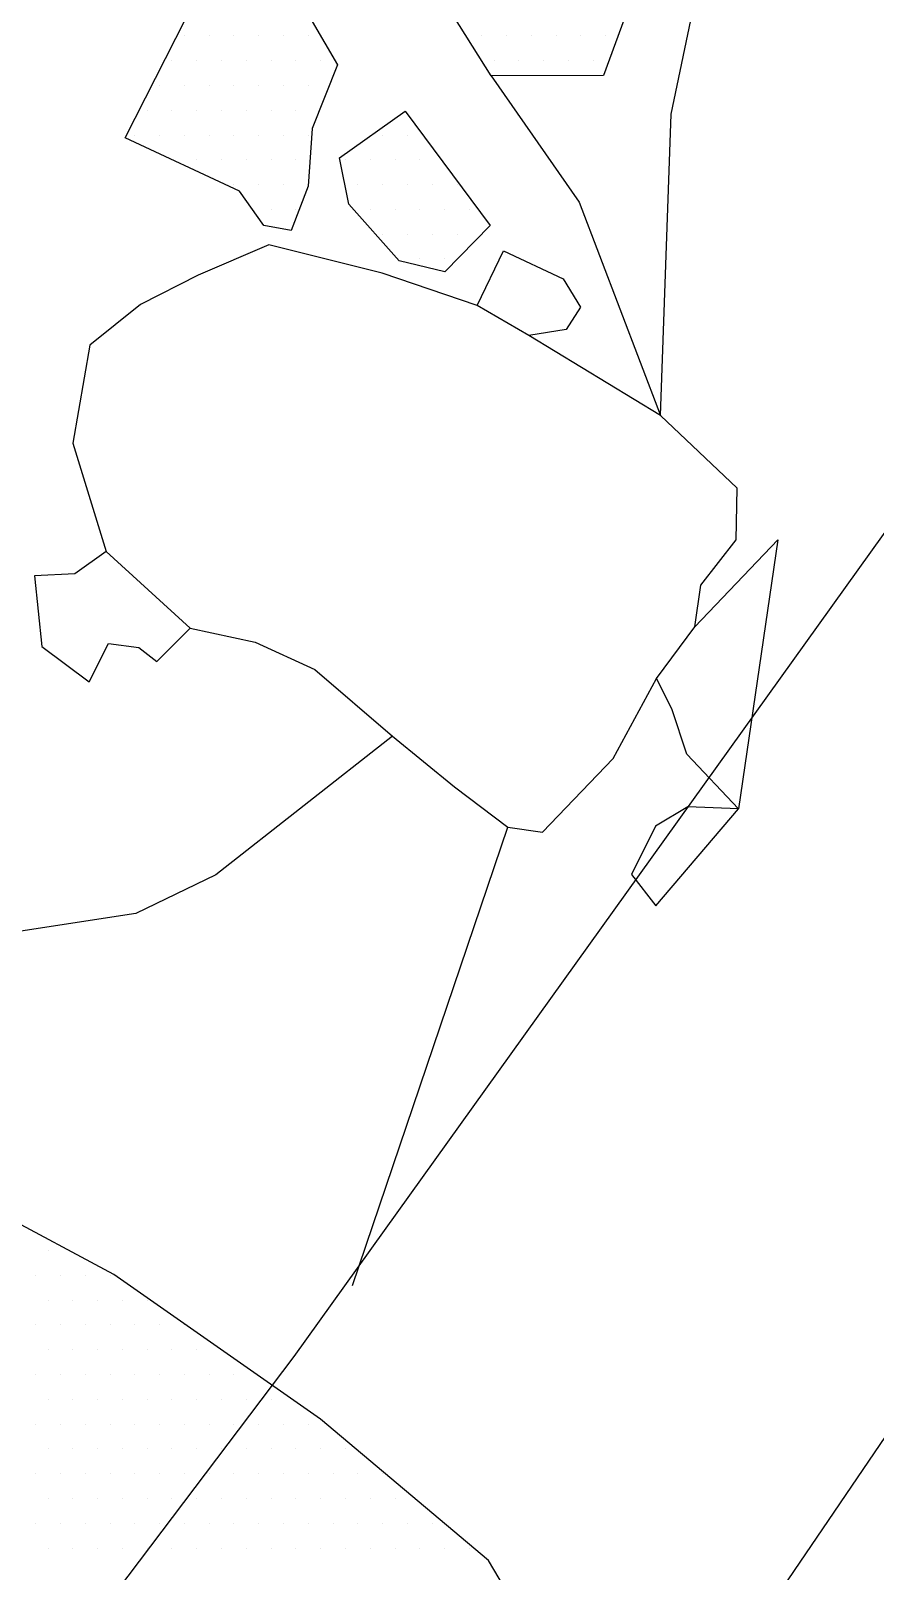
# Model space of a CAD drawing. Header units: metres. Extents: x -12.64 to -9.48, y -12.29 to -8.34.
# Drawn here: x -11.059 to -10.633, y -10.687 to -9.91 of the extents above; entities that cross this region are included whole.
import ezdxf

# ---------------------------------------------------------------- set-up
doc = ezdxf.new("R2010")
doc.units = ezdxf.units.M
doc.header["$LTSCALE"] = 25
doc.header["$MEASUREMENT"] = 0
doc.linetypes.add('STRICHPUNKTX2', pattern=[2, 1, -0.5, 0, -0.5])
doc.layers.get('0').update_dxf_attribs({"linetype": 'CONTINUOUS'})
for name, color, linetype in [('BEFUND', 1, 'CONTINUOUS'), ('GRABUNGSGRENZE', 3, 'STRICHPUNKTX2'), ('STEINE', 4, 'CONTINUOUS'), ('STEINESCHRAFF', 4, 'CONTINUOUS')]:
    doc.layers.add(name, color=color, linetype=linetype)

# ---------------------------------------------------------------- blocks, each defined once
blk = doc.blocks.new('*X3')
at = {"color": 0}
for p, q in [((-1105, -1052.5), (-1105, -1052.5)), ((-1105.625, -1053.75), (-1105.625, -1053.75)), ((-1104.375, -1053.75), (-1104.375, -1053.75)), ((-1103.125, -1053.75), (-1103.125, -1053.75)), ((-1101.875, -1053.75), (-1101.875, -1053.75)), ((-1105, -1055), (-1105, -1055)), ((-1103.75, -1055), (-1103.75, -1055)), ((-1102.5, -1055), (-1102.5, -1055)), ((-1101.25, -1055), (-1101.25, -1055)), ((-1100, -1055), (-1100, -1055)), ((-1105.625, -1056.25), (-1105.625, -1056.25)), ((-1104.375, -1056.25), (-1104.375, -1056.25)), ((-1103.125, -1056.25), (-1103.125, -1056.25)), ((-1101.875, -1056.25), (-1101.875, -1056.25)), ((-1100.625, -1056.25), (-1100.625, -1056.25)), ((-1099.375, -1056.25), (-1099.375, -1056.25)), ((-1098.125, -1056.25), (-1098.125, -1056.25)), ((-1105, -1057.5), (-1105, -1057.5)), ((-1103.75, -1057.5), (-1103.75, -1057.5)), ((-1102.5, -1057.5), (-1102.5, -1057.5)), ((-1101.25, -1057.5), (-1101.25, -1057.5)), ((-1100, -1057.5), (-1100, -1057.5)), ((-1098.75, -1057.5), (-1098.75, -1057.5)), ((-1097.5, -1057.5), (-1097.5, -1057.5)), ((-1105.625, -1058.75), (-1105.625, -1058.75)), ((-1104.375, -1058.75), (-1104.375, -1058.75)), ((-1103.125, -1058.75), (-1103.125, -1058.75)), ((-1101.875, -1058.75), (-1101.875, -1058.75)), ((-1100.625, -1058.75), (-1100.625, -1058.75)), ((-1099.375, -1058.75), (-1099.375, -1058.75)), ((-1098.125, -1058.75), (-1098.125, -1058.75)), ((-1096.875, -1058.75), (-1096.875, -1058.75)), ((-1095.625, -1058.75), (-1095.625, -1058.75)), ((-1105, -1060), (-1105, -1060)), ((-1103.75, -1060), (-1103.75, -1060)), ((-1102.5, -1060), (-1102.5, -1060)), ((-1101.25, -1060), (-1101.25, -1060)), ((-1100, -1060), (-1100, -1060)), ((-1098.75, -1060), (-1098.75, -1060)), ((-1097.5, -1060), (-1097.5, -1060)), ((-1096.25, -1060), (-1096.25, -1060)), ((-1095, -1060), (-1095, -1060)), ((-1093.75, -1060), (-1093.75, -1060)), ((-1105.625, -1061.25), (-1105.625, -1061.25)), ((-1104.375, -1061.25), (-1104.375, -1061.25)), ((-1103.125, -1061.25), (-1103.125, -1061.25)), ((-1101.875, -1061.25), (-1101.875, -1061.25)), ((-1100.625, -1061.25), (-1100.625, -1061.25)), ((-1099.375, -1061.25), (-1099.375, -1061.25)), ((-1098.125, -1061.25), (-1098.125, -1061.25)), ((-1096.875, -1061.25), (-1096.875, -1061.25)), ((-1095.625, -1061.25), (-1095.625, -1061.25)), ((-1094.375, -1061.25), (-1094.375, -1061.25)), ((-1093.125, -1061.25), (-1093.125, -1061.25)), ((-1091.875, -1061.25), (-1091.875, -1061.25)), ((-1105, -1062.5), (-1105, -1062.5)), ((-1103.75, -1062.5), (-1103.75, -1062.5)), ((-1102.5, -1062.5), (-1102.5, -1062.5)), ((-1101.25, -1062.5), (-1101.25, -1062.5)), ((-1100, -1062.5), (-1100, -1062.5)), ((-1098.75, -1062.5), (-1098.75, -1062.5)), ((-1097.5, -1062.5), (-1097.5, -1062.5)), ((-1096.25, -1062.5), (-1096.25, -1062.5)), ((-1095, -1062.5), (-1095, -1062.5)), ((-1093.75, -1062.5), (-1093.75, -1062.5)), ((-1092.5, -1062.5), (-1092.5, -1062.5)), ((-1091.25, -1062.5), (-1091.25, -1062.5)), ((-1090, -1062.5), (-1090, -1062.5)), ((-1105.625, -1063.75), (-1105.625, -1063.75)), ((-1104.375, -1063.75), (-1104.375, -1063.75)), ((-1103.125, -1063.75), (-1103.125, -1063.75)), ((-1101.875, -1063.75), (-1101.875, -1063.75)), ((-1100.625, -1063.75), (-1100.625, -1063.75)), ((-1099.375, -1063.75), (-1099.375, -1063.75)), ((-1098.125, -1063.75), (-1098.125, -1063.75)), ((-1096.875, -1063.75), (-1096.875, -1063.75)), ((-1095.625, -1063.75), (-1095.625, -1063.75)), ((-1094.375, -1063.75), (-1094.375, -1063.75)), ((-1093.125, -1063.75), (-1093.125, -1063.75)), ((-1091.875, -1063.75), (-1091.875, -1063.75)), ((-1090.625, -1063.75), (-1090.625, -1063.75)), ((-1089.375, -1063.75), (-1089.375, -1063.75)), ((-1088.125, -1063.75), (-1088.125, -1063.75)), ((-1105, -1065), (-1105, -1065)), ((-1103.75, -1065), (-1103.75, -1065)), ((-1102.5, -1065), (-1102.5, -1065)), ((-1101.25, -1065), (-1101.25, -1065)), ((-1100, -1065), (-1100, -1065)), ((-1098.75, -1065), (-1098.75, -1065)), ((-1097.5, -1065), (-1097.5, -1065)), ((-1096.25, -1065), (-1096.25, -1065)), ((-1095, -1065), (-1095, -1065)), ((-1093.75, -1065), (-1093.75, -1065)), ((-1092.5, -1065), (-1092.5, -1065)), ((-1091.25, -1065), (-1091.25, -1065)), ((-1090, -1065), (-1090, -1065)), ((-1088.75, -1065), (-1088.75, -1065)), ((-1087.5, -1065), (-1087.5, -1065)), ((-1105.625, -1066.25), (-1105.625, -1066.25)), ((-1104.375, -1066.25), (-1104.375, -1066.25)), ((-1103.125, -1066.25), (-1103.125, -1066.25)), ((-1101.875, -1066.25), (-1101.875, -1066.25)), ((-1100.625, -1066.25), (-1100.625, -1066.25)), ((-1099.375, -1066.25), (-1099.375, -1066.25)), ((-1098.125, -1066.25), (-1098.125, -1066.25)), ((-1096.875, -1066.25), (-1096.875, -1066.25)), ((-1095.625, -1066.25), (-1095.625, -1066.25)), ((-1094.375, -1066.25), (-1094.375, -1066.25)), ((-1093.125, -1066.25), (-1093.125, -1066.25)), ((-1091.875, -1066.25), (-1091.875, -1066.25)), ((-1090.625, -1066.25), (-1090.625, -1066.25)), ((-1089.375, -1066.25), (-1089.375, -1066.25)), ((-1088.125, -1066.25), (-1088.125, -1066.25)), ((-1086.875, -1066.25), (-1086.875, -1066.25)), ((-1085.625, -1066.25), (-1085.625, -1066.25)), ((-1105, -1067.5), (-1105, -1067.5)), ((-1103.75, -1067.5), (-1103.75, -1067.5)), ((-1102.5, -1067.5), (-1102.5, -1067.5)), ((-1101.25, -1067.5), (-1101.25, -1067.5)), ((-1100, -1067.5), (-1100, -1067.5)), ((-1098.75, -1067.5), (-1098.75, -1067.5)), ((-1097.5, -1067.5), (-1097.5, -1067.5)), ((-1096.25, -1067.5), (-1096.25, -1067.5)), ((-1095, -1067.5), (-1095, -1067.5)), ((-1093.75, -1067.5), (-1093.75, -1067.5)), ((-1092.5, -1067.5), (-1092.5, -1067.5)), ((-1091.25, -1067.5), (-1091.25, -1067.5)), ((-1090, -1067.5), (-1090, -1067.5)), ((-1088.75, -1067.5), (-1088.75, -1067.5)), ((-1087.5, -1067.5), (-1087.5, -1067.5)), ((-1086.25, -1067.5), (-1086.25, -1067.5)), ((-1085, -1067.5), (-1085, -1067.5)), ((-1083.75, -1067.5), (-1083.75, -1067.5))]:
    blk.add_line(p, q, dxfattribs=at)
blk = doc.blocks.new('*X4')
at = {"color": 0}
for p, q in [((-1098.125, -991.25), (-1098.125, -991.25)), ((-1096.875, -991.25), (-1096.875, -991.25)), ((-1095.625, -991.25), (-1095.625, -991.25)), ((-1094.375, -991.25), (-1094.375, -991.25)), ((-1093.125, -991.25), (-1093.125, -991.25)), ((-1091.875, -991.25), (-1091.875, -991.25)), ((-1083.125, -991.25), (-1083.125, -991.25)), ((-1081.875, -991.25), (-1081.875, -991.25)), ((-1080.625, -991.25), (-1080.625, -991.25)), ((-1079.375, -991.25), (-1079.375, -991.25)), ((-1078.125, -991.25), (-1078.125, -991.25)), ((-1076.875, -991.25), (-1076.875, -991.25)), ((-1098.75, -992.5), (-1098.75, -992.5)), ((-1097.5, -992.5), (-1097.5, -992.5)), ((-1096.25, -992.5), (-1096.25, -992.5)), ((-1095, -992.5), (-1095, -992.5)), ((-1093.75, -992.5), (-1093.75, -992.5)), ((-1092.5, -992.5), (-1092.5, -992.5)), ((-1091.25, -992.5), (-1091.25, -992.5)), ((-1082.5, -992.5), (-1082.5, -992.5)), ((-1081.25, -992.5), (-1081.25, -992.5)), ((-1080, -992.5), (-1080, -992.5)), ((-1078.75, -992.5), (-1078.75, -992.5)), ((-1077.5, -992.5), (-1077.5, -992.5)), ((-1099.375, -993.75), (-1099.375, -993.75)), ((-1098.125, -993.75), (-1098.125, -993.75)), ((-1096.875, -993.75), (-1096.875, -993.75)), ((-1095.625, -993.75), (-1095.625, -993.75)), ((-1094.375, -993.75), (-1094.375, -993.75)), ((-1093.125, -993.75), (-1093.125, -993.75)), ((-1091.875, -993.75), (-1091.875, -993.75)), ((-1100, -995), (-1100, -995)), ((-1098.75, -995), (-1098.75, -995)), ((-1097.5, -995), (-1097.5, -995)), ((-1096.25, -995), (-1096.25, -995)), ((-1095, -995), (-1095, -995)), ((-1093.75, -995), (-1093.75, -995)), ((-1092.5, -995), (-1092.5, -995)), ((-1100.625, -996.25), (-1100.625, -996.25)), ((-1099.375, -996.25), (-1099.375, -996.25)), ((-1098.125, -996.25), (-1098.125, -996.25)), ((-1096.875, -996.25), (-1096.875, -996.25)), ((-1095.625, -996.25), (-1095.625, -996.25)), ((-1094.375, -996.25), (-1094.375, -996.25)), ((-1093.125, -996.25), (-1093.125, -996.25)), ((-1091.875, -996.25), (-1091.875, -996.25)), ((-1088.125, -996.25), (-1088.125, -996.25)), ((-1086.875, -996.25), (-1086.875, -996.25)), ((-1097.5, -997.5), (-1097.5, -997.5)), ((-1096.25, -997.5), (-1096.25, -997.5)), ((-1095, -997.5), (-1095, -997.5)), ((-1093.75, -997.5), (-1093.75, -997.5)), ((-1092.5, -997.5), (-1092.5, -997.5)), ((-1090, -997.5), (-1090, -997.5)), ((-1088.75, -997.5), (-1088.75, -997.5)), ((-1087.5, -997.5), (-1087.5, -997.5)), ((-1086.25, -997.5), (-1086.25, -997.5)), ((-1095.625, -998.75), (-1095.625, -998.75)), ((-1094.375, -998.75), (-1094.375, -998.75)), ((-1093.125, -998.75), (-1093.125, -998.75)), ((-1091.875, -998.75), (-1091.875, -998.75)), ((-1089.375, -998.75), (-1089.375, -998.75)), ((-1088.125, -998.75), (-1088.125, -998.75)), ((-1086.875, -998.75), (-1086.875, -998.75)), ((-1085.625, -998.75), (-1085.625, -998.75)), ((-1084.375, -998.75), (-1084.375, -998.75)), ((-1093.75, -1000), (-1093.75, -1000)), ((-1092.5, -1000), (-1092.5, -1000)), ((-1088.75, -1000), (-1088.75, -1000)), ((-1087.5, -1000), (-1087.5, -1000)), ((-1086.25, -1000), (-1086.25, -1000)), ((-1085, -1000), (-1085, -1000)), ((-1083.75, -1000), (-1083.75, -1000)), ((-1088.125, -1001.25), (-1088.125, -1001.25)), ((-1086.875, -1001.25), (-1086.875, -1001.25)), ((-1085.625, -1001.25), (-1085.625, -1001.25)), ((-1084.375, -1001.25), (-1084.375, -1001.25)), ((-1086.25, -1002.5), (-1086.25, -1002.5)), ((-1085, -1002.5), (-1085, -1002.5))]:
    blk.add_line(p, q, dxfattribs=at)

msp = doc.modelspace()

# ---------------------------------------------------------------- linework, layer by layer
at = {"layer": 'BEFUND'}
for points in [[(-10.74119, -10.10388), (-10.73571, -9.9519), (-10.68541, -9.71165), (-10.50086, -9.01127)], [(-10.8265, -9.93259), (-10.78208, -9.9963), (-10.74119, -10.10388)], [(-10.87621, -10.26566), (-10.9654, -10.3356), (-11.00568, -10.35501), (-11.11633, -10.37193), (-11.18468, -10.35975), (-11.28825, -10.31648), (-11.37295, -10.26147)], [(-10.89638, -10.5426), (-10.81803, -10.31151)]]:
    msp.add_lwpolyline(points, dxfattribs=at)
at = {"layer": 'GRABUNGSGRENZE', "flags": 128}
msp.add_lwpolyline([(-11.57904, -11.44279), (-10.92594, -10.57833), (-10.01357, -9.30616), (-9.80796, -9.41258), (-10.76662, -10.82299), (-11.2331, -11.64294)], dxfattribs=at)
at = {"layer": 'STEINE'}
for points in [[(-10.87113, -9.61796), (-10.8212, -9.5557), (-10.77119, -9.59442), (-10.73343, -9.62295), (-10.71197, -9.66832), (-10.69002, -9.69737), (-10.68541, -9.71165), (-10.73173, -9.82847), (-10.76989, -9.93254), (-10.8265, -9.93259), (-10.86787, -9.86683), (-10.91942, -9.80976), (-10.96535, -9.7741), (-10.93276, -9.70981), (-10.87113, -9.61796)], [(-11.0111, -9.96385), (-10.96527, -9.87354), (-10.95098, -9.88118), (-10.92956, -9.88321), (-10.90403, -9.92704), (-10.91675, -9.95918), (-10.91877, -9.98826), (-10.92742, -10.0107), (-10.94119, -10.00816), (-10.95344, -9.99083), (-11.0111, -9.96385)], [(-10.87284, -10.02596), (-10.89836, -9.99742), (-10.90297, -9.97396), (-10.86984, -9.95048), (-10.82695, -10.00807), (-10.84988, -10.03155), (-10.87284, -10.02596)], [(-10.7024, -10.14057), (-10.74119, -10.10388), (-10.80753, -10.06364), (-10.83355, -10.04837), (-10.8815, -10.03208), (-10.93863, -10.01785), (-10.97432, -10.03318), (-11.00338, -10.04799), (-11.02886, -10.06841), (-11.03749, -10.11789), (-11.02062, -10.17245), (-10.97825, -10.21117), (-10.94561, -10.21829), (-10.91551, -10.23203), (-10.87621, -10.26566), (-10.84508, -10.29113), (-10.81803, -10.31151), (-10.80069, -10.31405), (-10.76502, -10.27679), (-10.74313, -10.23648), (-10.72377, -10.21045), (-10.72072, -10.18954), (-10.70289, -10.16658), (-10.7024, -10.14057)], [(-10.83355, -10.04837), (-10.82031, -10.02081), (-10.79021, -10.03507), (-10.78153, -10.04934), (-10.78866, -10.06057), (-10.80753, -10.06364)], [(-10.72377, -10.21045), (-10.68198, -10.16656), (-10.70176, -10.30224)], [(-11.02062, -10.17245), (-11.03642, -10.18368), (-11.05682, -10.18472), (-11.05322, -10.22041), (-11.02923, -10.23824), (-11.01956, -10.21886), (-11.00426, -10.22088), (-10.99507, -10.22802), (-10.97825, -10.21117)], [(-10.70176, -10.30224), (-10.72779, -10.27472), (-10.73546, -10.25177), (-10.74313, -10.23648)], [(-10.70176, -10.30224), (-10.72726, -10.30124), (-10.74358, -10.31094), (-10.7558, -10.33543), (-10.74354, -10.35123), (-10.70176, -10.30224)], [(-11.3325, -10.4583), (-11.28809, -10.50365), (-11.23647, -10.63774), (-11.21297, -10.6877), (-11.20376, -10.72441), (-11.19096, -10.79427), (-11.16899, -10.83556), (-11.1297, -10.86664), (-11.11338, -10.8702), (-11.06339, -10.87169), (-10.99047, -10.86857), (-10.92571, -10.85729), (-10.87674, -10.86439), (-10.82627, -10.84497), (-10.77376, -10.81484), (-10.79678, -10.73377), (-10.82793, -10.68127), (-10.91265, -10.60994), (-11.01675, -10.53709), (-11.13359, -10.47446), (-11.22796, -10.4475), (-11.29122, -10.42002), (-11.3213, -10.42922), (-11.3325, -10.4583)]]:
    msp.add_lwpolyline(points, dxfattribs=at)

# ---------------------------------------------------------------- block references
at = {"layer": 'STEINESCHRAFF', "xscale": 0.01, "yscale": 0.01, "zscale": 0.01}
for name in ['*X4', '*X3']:
    msp.add_blockref(name, (0, 0), dxfattribs=at)

doc.saveas('drawing.dxf')
